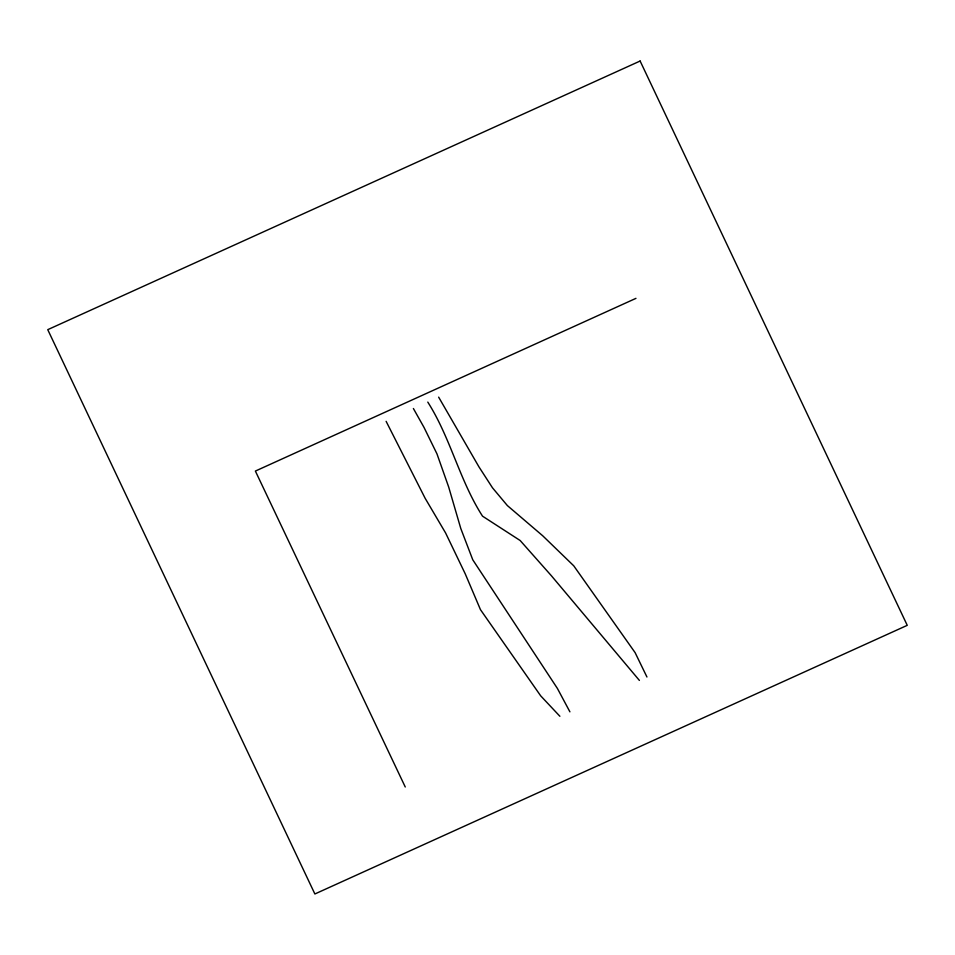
<?xml version="1.0" encoding="UTF-8"?>
<svg xmlns="http://www.w3.org/2000/svg" width="955" height="955" viewBox="0 0 955 955"><rect width="100%" height="100%" fill="white"/><g stroke="black" fill="none" stroke-linecap="round" stroke-linejoin="round"><path stroke-width="1.43" d="M635.958 298.354L255.379 471.066L405.254 786.992M559.881 716.274L540.697 695.849L480.472 609.672L465.24 573.848L445.615 532.997L425.106 498.224L386.118 421.334M639.396 680.414L551.393 575.758L520.165 540.518L482.538 516.178C459.57 480.544 450.641 438.011 427.792 402.103M438.655 397.149L478.909 466.804L492.482 487.802L507.356 505.565L542.75 535.815L573.764 565.838L635.111 652.635L646.941 677M413.396 408.525L423.996 427.374L436.96 453.852L448.707 487.11L460.788 528.497L472.761 559.785L557.386 688.412L569.908 711.833M640.125 61.025L47.75 329.666L314.875 893.976L907.25 625.334L640.125 61.025"/></g></svg>
